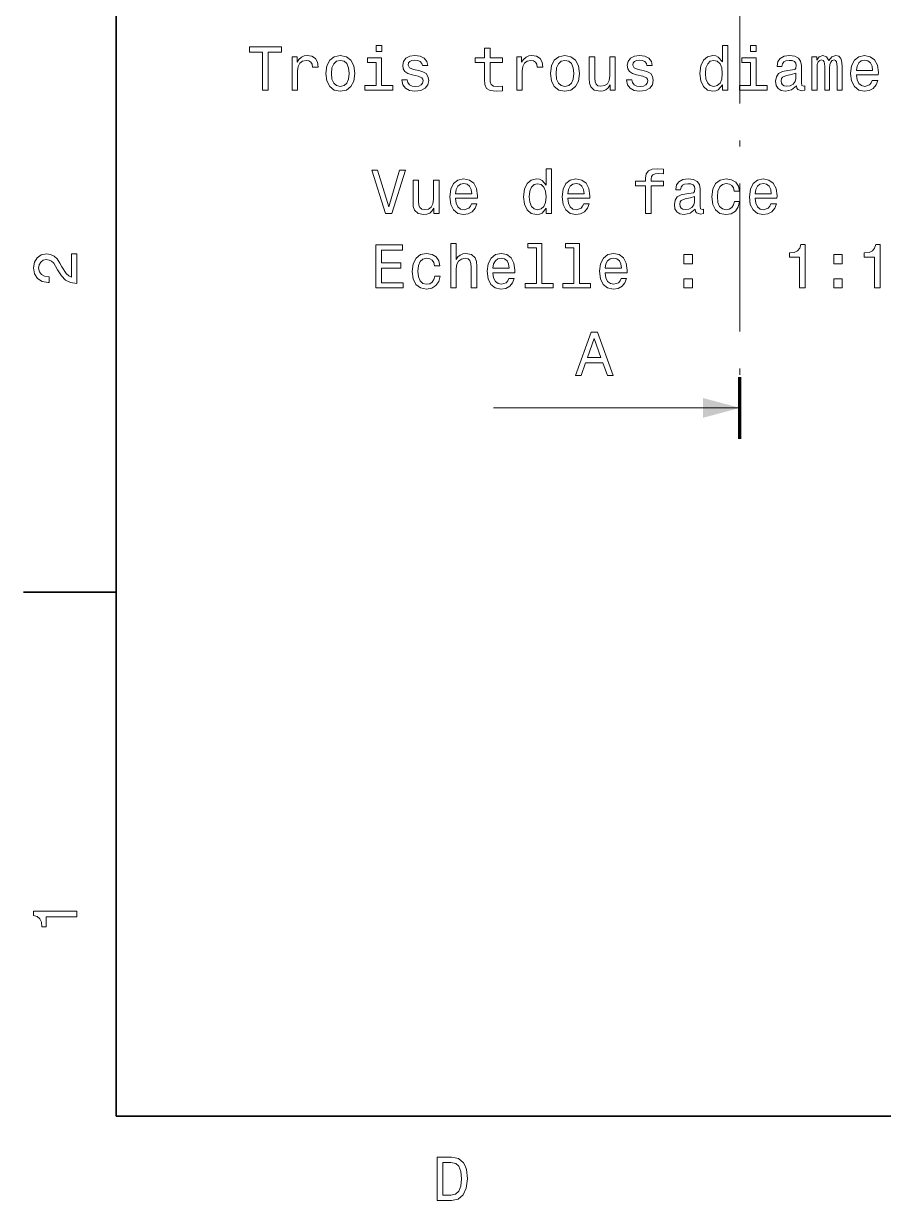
# Model space of a CAD drawing. Extents: x 0 to 297, y 0 to 210.
# Drawn here: x 2.5 to 72.2, y 3.2 to 98.6 of the extents above; entities that cross this region are included whole.
import ezdxf

# ---------------------------------------------------------------- set-up
doc = ezdxf.new("R2010")
doc.units = 0
doc.linetypes.add('DASHDOT', pattern=[18.5, 12, -3, 0.5, -3])

msp = doc.modelspace()

# ---------------------------------------------------------------- linework, layer by layer
at = {"color": 7, "lineweight": 35}
for p, q in [((10, 200), (10, 10)), ((10, 10), (287, 10))]:
    msp.add_line(p, q, dxfattribs=at)
at = {"color": 7, "linetype": 'DASHDOT', "lineweight": 13}
msp.add_line((60.596832, 196.607925), (60.596832, 69.927055), dxfattribs=at)
at = {"color": 7, "lineweight": 100, "ltscale": 0.125}
msp.add_line((60.596832, 64.927055), (60.596832, 69.927055), dxfattribs=at)
at = {"color": 7, "lineweight": 13}
msp.add_line((60.596832, 67.427055), (40.596832, 67.427055), dxfattribs=at)
at = {"color": 7, "lineweight": 35, "ltscale": 0.1875}
msp.add_line((10, 52.5), (2.5, 52.5), dxfattribs=at)
at = {"color": 7, "lineweight": 13}
for points in [[(21.882854, 93.194916), (22.346832, 93.194916), (22.346832, 96.271286), (23.40591, 96.271286), (23.40591, 96.694916), (20.818735, 96.694916), (20.818735, 96.271286), (21.882854, 96.271286)], [(31.550724, 96.815956), (31.081703, 96.815956), (31.081703, 96.31163), (31.550724, 96.31163)], [(39.882133, 95.434113), (39.882133, 94.077484), (39.912395, 93.638718), (40.053604, 93.336128), (40.336025, 93.159615), (40.815132, 93.099098), (41.33963, 93.124313), (41.33963, 93.507599), (40.956345, 93.477333), (40.60836, 93.517685), (40.421761, 93.643761), (40.341068, 93.855576), (40.325939, 94.15313), (40.325939, 95.434113), (41.33963, 95.434113), (41.33963, 95.812347), (40.325939, 95.812347), (40.325939, 96.604141), (39.882133, 96.604141), (39.882133, 95.812347), (39.115562, 95.812347), (39.115562, 95.434113)], [(59.167435, 93.613503), (59.167435, 93.194916), (59.61124, 93.194916), (59.61124, 96.815956), (59.172478, 96.815956), (59.172478, 95.489586), (58.834583, 95.872871), (58.627808, 95.963646), (58.390778, 95.998947), (57.962105, 95.898087), (57.62925, 95.615662), (57.412392, 95.161774), (57.336742, 94.551544), (57.412392, 93.941315), (57.62925, 93.482376), (57.962105, 93.194916), (58.390778, 93.099098), (58.627808, 93.134399), (58.839626, 93.225174)], [(61.91095, 96.815956), (61.441929, 96.815956), (61.441929, 96.31163), (61.91095, 96.31163)], [(24.273346, 93.194916), (24.71715, 93.194916), (24.71715, 94.743187), (24.762539, 95.116386), (24.898705, 95.383675), (25.120607, 95.545059), (25.418158, 95.600533), (25.64006, 95.565231), (25.806486, 95.464371), (25.907351, 95.2929), (25.942654, 95.060913), (26.3915, 95.060913), (26.330982, 95.469414), (26.164555, 95.761917), (25.887178, 95.938431), (25.508936, 95.998947), (25.251732, 95.958603), (25.029829, 95.857742), (24.833143, 95.686272), (24.676804, 95.454285), (24.676804, 95.90313), (24.273346, 95.90313)], [(27.011818, 94.546501), (27.09251, 93.931229), (27.324497, 93.477333), (27.692654, 93.194916), (28.18689, 93.099098), (28.676083, 93.194916), (29.044239, 93.47229), (29.276226, 93.926186), (29.361961, 94.546501), (29.276226, 95.161774), (29.044239, 95.620705), (28.676083, 95.898087), (28.18689, 95.998947), (27.692654, 95.898087), (27.324497, 95.615662), (27.09251, 95.161774)], [(27.46571, 94.551544), (27.511097, 95.005432), (27.652308, 95.333244), (27.879253, 95.534973), (28.18689, 95.605576), (28.489483, 95.534973), (28.716429, 95.338287), (28.857639, 95.005432), (28.908072, 94.551544), (28.857639, 94.092613), (28.716429, 93.759758), (28.489483, 93.558029), (28.18689, 93.49247), (27.879253, 93.558029), (27.652308, 93.759758), (27.511097, 94.092613)], [(31.535593, 93.568115), (31.535593, 95.812347), (30.395824, 95.812347), (30.395824, 95.434113), (31.091789, 95.434113), (31.091789, 93.568115), (30.18401, 93.568115), (30.18401, 93.194916), (32.453461, 93.194916), (32.453461, 93.568115)], [(34.541359, 94.773445), (34.112682, 94.874313), (33.79496, 94.990303), (33.689053, 95.227333), (33.719311, 95.393761), (33.825218, 95.514801), (33.996689, 95.590446), (34.243805, 95.620705), (34.480839, 95.590446), (34.667439, 95.499672), (34.788475, 95.363503), (34.838905, 95.181946), (35.272625, 95.181946), (35.272625, 95.192032), (35.196976, 95.519844), (34.990204, 95.777046), (34.667439, 95.938431), (34.243805, 95.998947), (33.815132, 95.938431), (33.502453, 95.772003), (33.305767, 95.524887), (33.245247, 95.212204), (33.290638, 94.909615), (33.431847, 94.6978), (33.663834, 94.546501), (34.001732, 94.44059), (34.495968, 94.319557), (34.798561, 94.193474), (34.879253, 94.092613), (34.909512, 93.941315), (34.864124, 93.754715), (34.743088, 93.613503), (34.546402, 93.522728), (34.284153, 93.49247), (34.006775, 93.522728), (33.805046, 93.628632), (33.668877, 93.800102), (33.613403, 94.037132), (33.184731, 94.037132), (33.255333, 93.633675), (33.462105, 93.341171), (33.789917, 93.164658), (34.243805, 93.099098), (34.717869, 93.164658), (35.065853, 93.341171), (35.277668, 93.623589), (35.353317, 93.991745), (35.29784, 94.309471), (35.141502, 94.526329), (34.884296, 94.667542)], [(42.489487, 93.194916), (42.933289, 93.194916), (42.933289, 94.743187), (42.978676, 95.116386), (43.114845, 95.383675), (43.336746, 95.545059), (43.6343, 95.600533), (43.856201, 95.565231), (44.022629, 95.464371), (44.123489, 95.2929), (44.158794, 95.060913), (44.607643, 95.060913), (44.547123, 95.469414), (44.380695, 95.761917), (44.103317, 95.938431), (43.725075, 95.998947), (43.467873, 95.958603), (43.245972, 95.857742), (43.049286, 95.686272), (42.892944, 95.454285), (42.892944, 95.90313), (42.489487, 95.90313)], [(45.227959, 94.546501), (45.308647, 93.931229), (45.540634, 93.477333), (45.908791, 93.194916), (46.40303, 93.099098), (46.89222, 93.194916), (47.260376, 93.47229), (47.492367, 93.926186), (47.578102, 94.546501), (47.492367, 95.161774), (47.260376, 95.620705), (46.89222, 95.898087), (46.40303, 95.998947), (45.908791, 95.898087), (45.540634, 95.615662), (45.308647, 95.161774)], [(45.681847, 94.551544), (45.727234, 95.005432), (45.868446, 95.333244), (46.09539, 95.534973), (46.40303, 95.605576), (46.70562, 95.534973), (46.932568, 95.338287), (47.073776, 95.005432), (47.12421, 94.551544), (47.073776, 94.092613), (46.932568, 93.759758), (46.70562, 93.558029), (46.40303, 93.49247), (46.09539, 93.558029), (45.868446, 93.759758), (45.727234, 94.092613)], [(50.483002, 95.90313), (50.039196, 95.90313), (50.039196, 94.339729), (49.988762, 93.976616), (49.84251, 93.714371), (49.615562, 93.552986), (49.318016, 93.502556), (49.080982, 93.5429), (48.929688, 93.663933), (48.843948, 93.870705), (48.823776, 94.163216), (48.823776, 95.90313), (48.379974, 95.90313), (48.379974, 94.122871), (48.395103, 93.764801), (48.490925, 93.467247), (48.783432, 93.194916), (49.252449, 93.099098), (49.504616, 93.134399), (49.721474, 93.225174), (49.908073, 93.381516), (50.059368, 93.608459), (50.059368, 93.194916), (50.483002, 93.194916)], [(52.757496, 94.773445), (52.328819, 94.874313), (52.011097, 94.990303), (51.90519, 95.227333), (51.935448, 95.393761), (52.041355, 95.514801), (52.212826, 95.590446), (52.459946, 95.620705), (52.696976, 95.590446), (52.883575, 95.499672), (53.004612, 95.363503), (53.055046, 95.181946), (53.488762, 95.181946), (53.488762, 95.192032), (53.413113, 95.519844), (53.206341, 95.777046), (52.883575, 95.938431), (52.459946, 95.998947), (52.031269, 95.938431), (51.71859, 95.772003), (51.521904, 95.524887), (51.461384, 95.212204), (51.506775, 94.909615), (51.647984, 94.6978), (51.879974, 94.546501), (52.217869, 94.44059), (52.712105, 94.319557), (53.014698, 94.193474), (53.09539, 94.092613), (53.125648, 93.941315), (53.080261, 93.754715), (52.959225, 93.613503), (52.762539, 93.522728), (52.50029, 93.49247), (52.222912, 93.522728), (52.021183, 93.628632), (51.885017, 93.800102), (51.82954, 94.037132), (51.400864, 94.037132), (51.471474, 93.633675), (51.678246, 93.341171), (52.006054, 93.164658), (52.459946, 93.099098), (52.934006, 93.164658), (53.28199, 93.341171), (53.493805, 93.623589), (53.569454, 93.991745), (53.513977, 94.309471), (53.357639, 94.526329), (53.100433, 94.667542)], [(58.466427, 95.600533), (58.758934, 95.52993), (58.980835, 95.333244), (59.111958, 95.005432), (59.162392, 94.551544), (59.111958, 94.092613), (58.980835, 93.764801), (58.758934, 93.563072), (58.466427, 93.497513), (58.189049, 93.563072), (57.977234, 93.764801), (57.836021, 94.097656), (57.790634, 94.551544), (57.836021, 95.000389), (57.977234, 95.328201), (58.189049, 95.52993)], [(61.895821, 93.568115), (61.895821, 95.812347), (60.75605, 95.812347), (60.75605, 95.434113), (61.452015, 95.434113), (61.452015, 93.568115), (60.544235, 93.568115), (60.544235, 93.194916), (62.813686, 93.194916), (62.813686, 93.568115)], [(65.184006, 93.547943), (65.184006, 93.532814), (65.209221, 93.361343), (65.284866, 93.240303), (65.602592, 93.144485), (65.849709, 93.18483), (65.849709, 93.527771), (65.743805, 93.512642), (65.602592, 93.578201), (65.577377, 93.77993), (65.577377, 95.181946), (65.516861, 95.540016), (65.340347, 95.792175), (65.032707, 95.943474), (64.598984, 95.998947), (64.175354, 95.938431), (63.862679, 95.76696), (63.665993, 95.499672), (63.60043, 95.146645), (63.60043, 95.116386), (63.998844, 95.116386), (64.034149, 95.328201), (64.145096, 95.4795), (64.32666, 95.570274), (64.583862, 95.605576), (64.830978, 95.58036), (65.007492, 95.504715), (65.113403, 95.373589), (65.148697, 95.192032), (65.128525, 94.980217), (65.047836, 94.874313), (64.846107, 94.823875), (64.467865, 94.783531), (64.034149, 94.692757), (63.726509, 94.531372), (63.544956, 94.279213), (63.489479, 93.906013), (63.539913, 93.573158), (63.696251, 93.326042), (63.948414, 93.169701), (64.296394, 93.114227), (64.765411, 93.220131)], [(66.434723, 93.194916), (66.843224, 93.194916), (66.843224, 95.005432), (66.868439, 95.277771), (66.944092, 95.474457), (67.060081, 95.590446), (67.21138, 95.635841), (67.332413, 95.59549), (67.413109, 95.494629), (67.453461, 95.323158), (67.468582, 95.096214), (67.468582, 93.194916), (67.851868, 93.194916), (67.851868, 95.005432), (67.87709, 95.272728), (67.952736, 95.469414), (68.073776, 95.590446), (68.225067, 95.635841), (68.346107, 95.59549), (68.426804, 95.494629), (68.477234, 95.096214), (68.477234, 93.194916), (68.885727, 93.194916), (68.885727, 95.065956), (68.860519, 95.454285), (68.779823, 95.751831), (68.618439, 95.933388), (68.356194, 95.998947), (68.048553, 95.898087), (67.811523, 95.605576), (67.624924, 95.893044), (67.312241, 95.998947), (67.02478, 95.898087), (66.828094, 95.615662), (66.828094, 95.90313), (66.434723, 95.90313)], [(70.035583, 94.420418), (71.810806, 94.420418), (71.815842, 94.62719), (71.735153, 95.207161), (71.513252, 95.640884), (71.160225, 95.90313), (70.691208, 95.998947), (70.232269, 95.898087), (69.879242, 95.615662), (69.652298, 95.156731), (69.571609, 94.551544), (69.647263, 93.931229), (69.874207, 93.477333), (70.222183, 93.194916), (70.676071, 93.099098), (71.06945, 93.164658), (71.392212, 93.336128), (71.629242, 93.608459), (71.765411, 93.971573), (71.326653, 93.971573), (71.23587, 93.769844), (71.104752, 93.618546), (70.731552, 93.497513), (70.444092, 93.552986), (70.227234, 93.7295), (70.086014, 94.01696), (70.035583, 94.405289)], [(70.035583, 94.793617), (70.091064, 95.141602), (70.227234, 95.398804), (70.434006, 95.555145), (70.706337, 95.610619), (70.973633, 95.555145), (71.180405, 95.398804), (71.30648, 95.141602), (71.351868, 94.793617)], [(65.133575, 94.143044), (65.073051, 93.880798), (64.911667, 93.679062), (64.669594, 93.547943), (64.37204, 93.502556), (64.180405, 93.527771), (64.044235, 93.608459), (63.9585, 93.749672), (63.933285, 93.946358), (63.953457, 94.122871), (64.034149, 94.248947), (64.356918, 94.39016), (64.765411, 94.450676), (65.133575, 94.571716)], [(32.992367, 86.699959), (32.114845, 83.719414), (31.212107, 86.699959), (30.733, 86.699959), (31.862682, 83.194916), (32.367004, 83.194916), (33.471474, 86.699959)], [(36.194817, 85.90313), (35.751011, 85.90313), (35.751011, 84.339729), (35.700577, 83.976616), (35.554325, 83.714371), (35.327381, 83.552986), (35.029831, 83.502556), (34.792797, 83.5429), (34.641502, 83.663933), (34.555767, 83.870705), (34.535595, 84.163216), (34.535595, 85.90313), (34.091789, 85.90313), (34.091789, 84.122871), (34.106918, 83.764801), (34.20274, 83.467247), (34.495247, 83.194916), (34.964268, 83.099098), (35.216431, 83.134399), (35.433289, 83.225174), (35.619888, 83.381516), (35.771183, 83.608459), (35.771183, 83.194916), (36.194817, 83.194916)], [(37.531269, 84.420418), (39.306488, 84.420418), (39.311531, 84.62719), (39.230839, 85.207161), (39.008934, 85.640884), (38.65591, 85.90313), (38.18689, 85.998947), (37.727955, 85.898087), (37.374931, 85.615662), (37.147984, 85.156731), (37.067295, 84.551544), (37.142941, 83.931229), (37.369888, 83.477333), (37.717869, 83.194916), (38.171761, 83.099098), (38.565132, 83.164658), (38.887897, 83.336128), (39.124931, 83.608459), (39.261097, 83.971573), (38.822338, 83.971573), (38.73156, 83.769844), (38.600433, 83.618546), (38.227234, 83.497513), (37.939774, 83.552986), (37.722912, 83.7295), (37.581703, 84.01696), (37.531269, 84.405289)], [(44.879253, 83.613503), (44.879253, 83.194916), (45.323059, 83.194916), (45.323059, 86.815956), (44.884296, 86.815956), (44.884296, 85.489586), (44.546402, 85.872871), (44.33963, 85.963646), (44.102596, 85.998947), (43.67392, 85.898087), (43.341068, 85.615662), (43.12421, 85.161774), (43.048561, 84.551544), (43.12421, 83.941315), (43.341068, 83.482376), (43.67392, 83.194916), (44.102596, 83.099098), (44.33963, 83.134399), (44.551445, 83.225174)], [(46.639339, 84.420418), (48.414558, 84.420418), (48.419601, 84.62719), (48.338905, 85.207161), (48.117004, 85.640884), (47.763977, 85.90313), (47.29496, 85.998947), (46.836025, 85.898087), (46.483002, 85.615662), (46.256054, 85.156731), (46.175362, 84.551544), (46.251011, 83.931229), (46.477959, 83.477333), (46.825939, 83.194916), (47.279831, 83.099098), (47.673203, 83.164658), (47.995968, 83.336128), (48.233002, 83.608459), (48.369167, 83.971573), (47.930405, 83.971573), (47.83963, 83.769844), (47.708504, 83.618546), (47.335304, 83.497513), (47.047844, 83.552986), (46.830982, 83.7295), (46.689774, 84.01696), (46.639339, 84.405289)], [(52.938332, 85.434113), (52.938332, 83.194916), (53.382137, 83.194916), (53.382137, 85.434113), (54.390781, 85.434113), (54.390781, 85.812347), (53.382137, 85.812347), (53.382137, 85.978775), (53.417439, 86.180504), (53.533432, 86.316673), (53.730118, 86.397362), (54.012543, 86.427628), (54.390781, 86.407455), (54.390781, 86.790741), (53.911674, 86.815956), (53.477959, 86.770561), (53.175362, 86.634399), (52.993809, 86.397362), (52.938332, 86.059471), (52.938332, 85.812347), (52.126373, 85.812347), (52.126373, 85.434113)], [(56.967873, 83.547943), (56.967873, 83.532814), (56.993088, 83.361343), (57.068733, 83.240303), (57.386459, 83.144485), (57.633575, 83.18483), (57.633575, 83.527771), (57.527668, 83.512642), (57.386459, 83.578201), (57.361244, 83.77993), (57.361244, 85.181946), (57.300724, 85.540016), (57.12421, 85.792175), (56.816574, 85.943474), (56.382858, 85.998947), (55.959225, 85.938431), (55.646545, 85.76696), (55.44986, 85.499672), (55.384296, 85.146645), (55.384296, 85.116386), (55.782711, 85.116386), (55.818016, 85.328201), (55.928963, 85.4795), (56.110519, 85.570274), (56.367729, 85.605576), (56.614845, 85.58036), (56.791359, 85.504715), (56.897263, 85.373589), (56.932568, 85.192032), (56.912395, 84.980217), (56.831703, 84.874313), (56.629974, 84.823875), (56.251732, 84.783531), (55.818016, 84.692757), (55.510376, 84.531372), (55.328819, 84.279213), (55.273346, 83.906013), (55.323776, 83.573158), (55.480118, 83.326042), (55.732277, 83.169701), (56.080261, 83.114227), (56.549282, 83.220131)], [(60.119888, 85.005432), (60.558647, 85.005432), (60.467869, 85.40889), (60.251011, 85.726616), (59.913116, 85.923302), (59.474354, 85.998947), (58.990204, 85.898087), (58.622047, 85.615662), (58.39006, 85.156731), (58.309368, 84.541458), (58.385017, 83.931229), (58.611961, 83.477333), (58.970032, 83.194916), (59.459225, 83.099098), (59.892944, 83.174744), (60.230839, 83.386559), (60.462826, 83.719414), (60.56369, 84.163216), (60.14006, 84.163216), (60.064411, 83.880798), (59.923203, 83.668976), (59.721474, 83.537857), (59.474354, 83.497513), (59.166718, 83.563072), (58.944817, 83.764801), (58.808647, 84.092613), (58.76326, 84.556587), (58.808647, 85.010475), (58.94986, 85.338287), (59.176804, 85.540016), (59.474354, 85.610619), (59.736603, 85.565231), (59.933289, 85.449242), (60.064411, 85.257599)], [(61.819454, 84.420418), (63.594669, 84.420418), (63.599712, 84.62719), (63.51902, 85.207161), (63.297119, 85.640884), (62.944092, 85.90313), (62.475075, 85.998947), (62.01614, 85.898087), (61.663116, 85.615662), (61.436169, 85.156731), (61.355476, 84.551544), (61.431126, 83.931229), (61.65807, 83.477333), (62.006054, 83.194916), (62.459946, 83.099098), (62.853317, 83.164658), (63.176083, 83.336128), (63.413113, 83.608459), (63.549282, 83.971573), (63.110519, 83.971573), (63.019741, 83.769844), (62.888618, 83.618546), (62.515419, 83.497513), (62.227955, 83.552986), (62.011097, 83.7295), (61.869888, 84.01696), (61.819454, 84.405289)], [(37.531269, 84.793617), (37.586746, 85.141602), (37.722912, 85.398804), (37.929688, 85.555145), (38.202019, 85.610619), (38.469311, 85.555145), (38.676083, 85.398804), (38.802162, 85.141602), (38.847553, 84.793617)], [(44.178246, 85.600533), (44.470753, 85.52993), (44.692654, 85.333244), (44.823776, 85.005432), (44.87421, 84.551544), (44.823776, 84.092613), (44.692654, 83.764801), (44.470753, 83.563072), (44.178246, 83.497513), (43.900867, 83.563072), (43.689053, 83.764801), (43.54784, 84.097656), (43.502453, 84.551544), (43.54784, 85.000389), (43.689053, 85.328201), (43.900867, 85.52993)], [(46.639339, 84.793617), (46.694817, 85.141602), (46.830982, 85.398804), (47.037754, 85.555145), (47.310089, 85.610619), (47.577381, 85.555145), (47.784153, 85.398804), (47.910233, 85.141602), (47.95562, 84.793617)], [(61.819454, 84.793617), (61.874931, 85.141602), (62.011097, 85.398804), (62.217869, 85.555145), (62.490204, 85.610619), (62.757496, 85.555145), (62.964268, 85.398804), (63.090347, 85.141602), (63.135735, 84.793617)], [(56.917439, 84.143044), (56.856918, 83.880798), (56.695534, 83.679062), (56.453461, 83.547943), (56.15591, 83.502556), (55.964268, 83.527771), (55.828102, 83.608459), (55.742367, 83.749672), (55.717148, 83.946358), (55.737324, 84.122871), (55.818016, 84.248947), (56.140781, 84.39016), (56.549282, 84.450676), (56.917439, 84.571716)], [(31.055765, 77.148087), (33.274788, 77.148087), (33.274788, 77.571716), (31.519743, 77.571716), (31.519743, 78.756874), (33.083145, 78.756874), (33.083145, 79.175461), (31.519743, 79.175461), (31.519743, 80.224457), (33.23444, 80.224457), (33.23444, 80.648087), (31.055765, 80.648087)], [(37.142941, 77.148087), (37.586746, 77.148087), (37.586746, 78.711487), (37.632133, 79.069557), (37.778389, 79.331802), (38.005333, 79.493187), (38.307926, 79.553703), (38.550003, 79.503273), (38.701302, 79.367104), (38.776947, 79.14016), (38.802162, 78.83757), (38.802162, 77.148087), (39.245968, 77.148087), (39.245968, 78.928345), (39.225796, 79.286415), (39.135017, 79.583969), (38.837467, 79.8563), (38.373489, 79.952118), (38.12133, 79.916817), (37.904469, 79.820999), (37.722912, 79.669701), (37.586746, 79.462929), (37.586746, 80.769127), (37.142941, 80.769127)], [(44.097553, 80.395927), (44.097553, 77.521286), (43.184731, 77.521286), (43.184731, 77.148087), (45.449139, 77.148087), (45.449139, 77.521286), (44.541359, 77.521286), (44.541359, 80.769127), (43.401588, 80.769127), (43.401588, 80.395927)], [(47.133575, 80.395927), (47.133575, 77.521286), (46.220753, 77.521286), (46.220753, 77.148087), (48.485161, 77.148087), (48.485161, 77.521286), (47.577381, 77.521286), (47.577381, 80.769127), (46.437611, 80.769127), (46.437611, 80.395927)], [(65.420319, 77.148087), (65.87925, 77.148087), (65.87925, 80.673302), (65.536316, 80.673302), (65.445534, 80.365669), (65.263977, 80.15889), (64.986603, 80.037857), (64.603317, 79.997513), (64.603317, 79.639442), (65.420319, 79.639442)], [(71.492363, 77.148087), (71.951294, 77.148087), (71.951294, 80.673302), (71.608353, 80.673302), (71.517578, 80.365669), (71.336021, 80.15889), (71.05864, 80.037857), (70.675354, 79.997513), (70.675354, 79.639442), (71.492363, 79.639442)], [(6.833213, 77.519447), (6.833213, 79.925072), (6.399496, 79.925072), (6.399496, 78.023773), (6.162464, 78.129684), (5.965778, 78.311241), (5.607709, 78.871033), (5.456412, 79.168587), (5.239553, 79.501442), (4.987392, 79.738472), (4.689842, 79.874641), (4.351945, 79.925072), (3.928314, 79.839333), (3.595461, 79.602303), (3.383646, 79.239189), (3.307997, 78.770172), (3.393732, 78.286018), (3.630764, 77.91787), (4.009006, 77.680832), (4.508286, 77.600143), (4.578891, 77.600143), (4.578891, 78.059074), (4.538545, 78.059074), (4.195605, 78.104462), (3.943444, 78.240631), (3.782061, 78.457489), (3.726585, 78.744957), (3.777017, 79.03746), (3.903098, 79.254318), (4.099784, 79.395531), (4.346902, 79.445961), (4.578891, 79.41066), (4.775577, 79.314842), (4.947046, 79.153458), (5.098343, 78.931557), (5.259727, 78.634003), (5.572406, 78.139771), (5.90526, 77.791786), (6.308718, 77.585014), (6.818084, 77.519447)], [(35.831703, 78.958603), (36.270462, 78.958603), (36.179688, 79.362061), (35.962826, 79.679787), (35.624931, 79.876472), (35.186169, 79.952118), (34.702019, 79.851257), (34.333862, 79.568832), (34.101875, 79.109901), (34.021183, 78.494629), (34.096832, 77.884399), (34.323776, 77.430504), (34.681847, 77.148087), (35.17104, 77.052269), (35.604759, 77.127914), (35.942654, 77.339729), (36.174641, 77.672585), (36.275505, 78.116386), (35.851875, 78.116386), (35.776226, 77.833969), (35.635017, 77.622147), (35.433289, 77.491028), (35.186169, 77.450684), (34.878532, 77.516243), (34.656631, 77.717972), (34.520462, 78.045784), (34.475075, 78.509758), (34.520462, 78.963646), (34.661674, 79.291458), (34.888618, 79.493187), (35.186169, 79.563789), (35.448418, 79.518402), (35.645103, 79.402412), (35.776226, 79.21077)], [(40.567291, 78.373589), (42.34251, 78.373589), (42.347553, 78.58036), (42.266861, 79.160332), (42.04496, 79.594055), (41.691933, 79.8563), (41.222912, 79.952118), (40.763981, 79.851257), (40.410954, 79.568832), (40.18401, 79.109901), (40.103317, 78.504715), (40.178967, 77.884399), (40.40591, 77.430504), (40.753891, 77.148087), (41.207783, 77.052269), (41.601154, 77.117828), (41.92392, 77.289299), (42.160954, 77.56163), (42.297119, 77.924744), (41.85836, 77.924744), (41.767582, 77.723015), (41.636459, 77.571716), (41.26326, 77.450684), (40.975796, 77.506157), (40.758934, 77.682671), (40.617725, 77.970131), (40.567291, 78.358459)], [(40.567291, 78.746788), (40.622768, 79.094772), (40.758934, 79.351974), (40.96571, 79.508316), (41.238045, 79.563789), (41.505333, 79.508316), (41.712105, 79.351974), (41.838188, 79.094772), (41.883575, 78.746788)], [(49.675362, 78.373589), (51.450577, 78.373589), (51.45562, 78.58036), (51.374931, 79.160332), (51.15303, 79.594055), (50.800003, 79.8563), (50.330982, 79.952118), (49.872047, 79.851257), (49.519024, 79.568832), (49.292076, 79.109901), (49.211388, 78.504715), (49.287033, 77.884399), (49.513977, 77.430504), (49.861961, 77.148087), (50.315853, 77.052269), (50.709225, 77.117828), (51.03199, 77.289299), (51.269024, 77.56163), (51.40519, 77.924744), (50.966431, 77.924744), (50.875648, 77.723015), (50.74453, 77.571716), (50.37133, 77.450684), (50.083862, 77.506157), (49.867004, 77.682671), (49.725796, 77.970131), (49.675362, 78.358459)], [(49.675362, 78.746788), (49.730839, 79.094772), (49.867004, 79.351974), (50.073776, 79.508316), (50.346115, 79.563789), (50.613403, 79.508316), (50.820175, 79.351974), (50.946259, 79.094772), (50.991646, 78.746788)], [(56.055046, 79.104858), (56.751011, 79.104858), (56.751011, 79.8563), (56.055046, 79.8563)], [(68.199135, 79.104858), (68.895096, 79.104858), (68.895096, 79.8563), (68.199135, 79.8563)], [(56.055046, 77.148087), (56.751011, 77.148087), (56.751011, 77.899529), (56.055046, 77.899529)], [(68.199135, 77.148087), (68.895096, 77.148087), (68.895096, 77.899529), (68.199135, 77.899529)], [(47.248505, 70.052055), (47.712482, 70.052055), (48.080635, 71.080872), (49.477612, 71.080872), (49.845768, 70.052055), (50.319828, 70.052055), (49.038849, 73.557098), (48.524441, 73.557098)], [(48.24202, 71.509552), (48.781647, 73.052773), (49.32127, 71.509552)], [(6.833213, 26.159222), (6.833213, 26.618156), (3.307997, 26.618156), (3.307997, 26.275217), (3.615634, 26.184439), (3.822406, 26.002882), (3.943444, 25.725506), (3.98379, 25.34222), (4.341859, 25.34222), (4.341859, 26.159222)], [(37.194958, 6.666787), (36.029972, 6.666787), (36.029972, 3.166787), (37.194958, 3.166787), (37.744667, 3.277738), (38.153168, 3.615634), (38.405331, 4.165346), (38.496109, 4.916787), (38.415417, 5.683357), (38.314552, 5.985951), (38.173344, 6.228026), (37.764839, 6.555836), (37.497551, 6.636527)], [(37.159653, 6.248199), (37.542938, 6.17255), (37.805187, 5.940562), (37.961525, 5.527017), (38.011959, 4.916787), (37.956482, 4.326729), (37.800144, 3.913184), (37.532852, 3.666066), (37.159653, 3.585375), (36.498989, 3.585375), (36.498989, 6.248199)]]:
    msp.add_lwpolyline(points, close=True, dxfattribs=at)
msp.add_solid([(57.596832, 66.623207), (60.596832, 67.427055), (57.596832, 68.230904)], dxfattribs=at)

doc.saveas('drawing.dxf')
